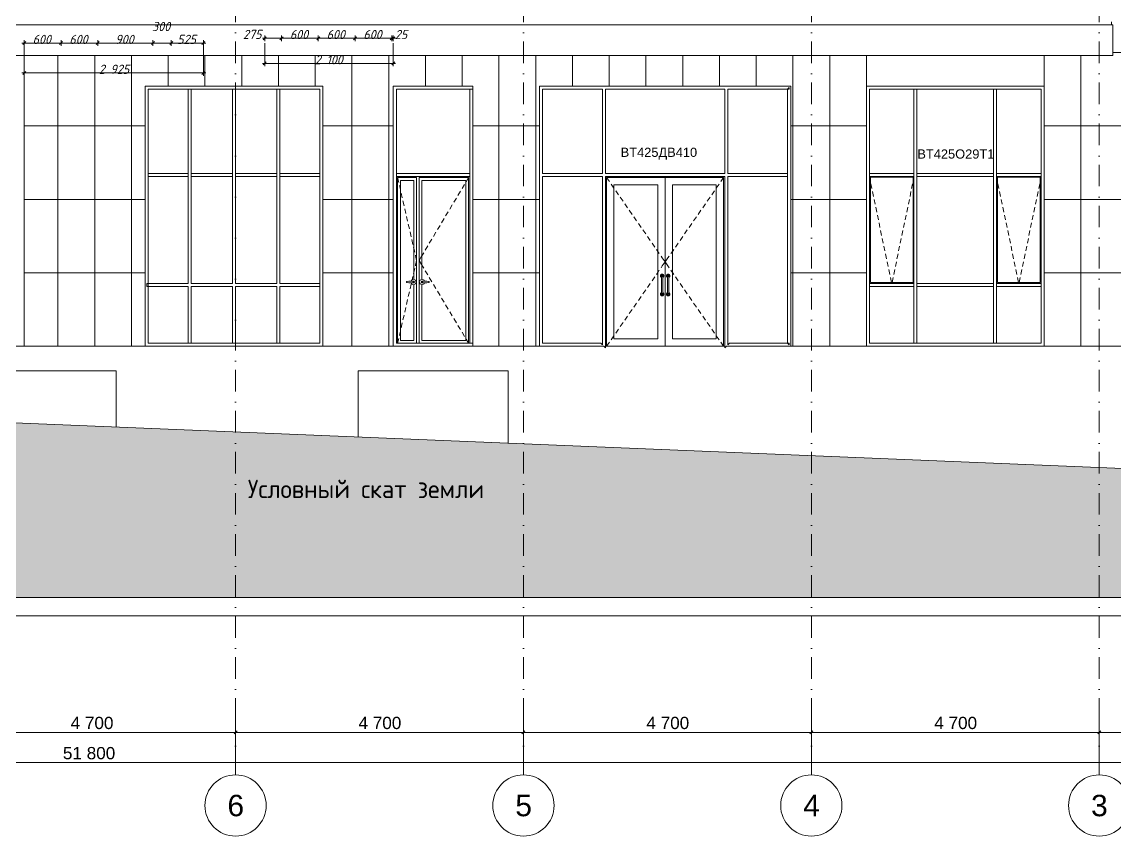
# Model space of a CAD drawing. Header units: millimetres. Extents: x 1499747 to 4341325, y -28481 to 441852.
# Drawn here: x 2636354 to 2654203, y -25783 to -12484 of the extents above; entities that cross this region are included whole.
import ezdxf
from ezdxf.xclip import XClip

# ---------------------------------------------------------------- set-up
doc = ezdxf.new("R2010")
doc.units = ezdxf.units.MM
doc.header["$MEASUREMENT"] = 0
doc.header["$XCLIPFRAME"] = 0
doc.linetypes.add('Штрихпунктирная', pattern=[670.277762, 352.777767, -176.388884, 0, -141.111112])
for name, color, linetype, lineweight in [('1 Фасад_42_Аннотация - Текст_Ном._пера__1_Ном._пера__7', 7, 'Continuous', 18), ('1 Фасад_42_Витраж где быссейн_Ном._пера__1_Ном._пера__7', 7, 'Continuous', 18), ('1 Фасад_42_Витражные окна_Ном._пера__102_Ном._пера__9', 9, 'Continuous', 18), ('1 Фасад_42_Витражные окна_Ном._пера__1_Ном._пера__7', 7, 'Continuous', 18), ('1 Фасад_42_Витражные окна_Ном._пера__20_Ном._пера__1', 1, 'Continuous', 18), ('1 Фасад_42_Витражные окна_Ном._пера__92_Ном._пера__233', 233, 'Continuous', 18), ('1 Фасад_42_Выступы_Ном._пера__1_Ном._пера__7', 7, 'Continuous', 18), ('1 Фасад_42_Выступы_Ном._пера__62_Ном._пера__253', 252, 'Continuous', 18), ('1 Фасад_42_Конструктив - Перекрытия_Ном._пера__89_Ном._пера__111', 111, 'Continuous', 18), ('1 Фасад_42_Конструктив - Стены Несущие_Ном._пера__87_Ном._пера__251', 250, 'Continuous', 18), ('1 Фасад_42_Местность - Рельеф_Ном._пера__21_Ном._пера__7', 7, 'Continuous', 18), ('1 Фасад_42_Местность - Рельеф_Ном._пера__7', 7, 'Continuous', 18), ('1 Фасад_42_Отделка керамика_Ном._пера__19_Ном._пера__255', 255, 'Continuous', 18), ('1 Фасад_42_Отделка керамика_Ном._пера__1_Ном._пера__7', 7, 'Continuous', 18), ('1 Фасад_42_Размер - Общий_Ном._пера__1_Ном._пера__7', 7, 'Continuous', 18), ('1 Фасад_42_Сетка кладки_Ном._пера__5_Ном._пера__5', 5, 'Continuous', 18), ('1 Фасад_42_Сетка кладки_Ном._пера__62_Ном._пера__253', 252, 'Continuous', 18), ('1 Фасад_42_Элемент Модели - Оси_Ном._пера__2_Ном._пера__8', 8, 'Continuous', 18)]:
    doc.layers.add(name, color=color, linetype=linetype, lineweight=lineweight)
doc.layers.add('Чертеж и Рисунок', color=7, linetype='Continuous')
doc.styles.add('СГЕНЕРИР_СТИЛЬ_1', font='')
doc.styles.add('СГЕНЕРИР_СТИЛЬ_2', font='arial.ttf')
doc.styles.add('СГЕНЕРИР_СТИЛЬ_6', font='')
doc.styles.get('СГЕНЕРИР_СТИЛЬ_1').set_extended_font_data('GOST Common', italic=True)
doc.styles.get('СГЕНЕРИР_СТИЛЬ_6').set_extended_font_data('GOST Common')

# ---------------------------------------------------------------- blocks, each defined once
blk = doc.blocks.new('Чертеж_5_42', base_point=(1557140, 9891))
at = {"layer": '1 Фасад_42_Местность - Рельеф_Ном._пера__7', "linetype": 'Continuous', "true_color": 0x939598}
blk.add_hatch(color=252, dxfattribs=at).paths.add_polyline_path([(1502340, 9783), (1502340, 5791), (1562566, 5791), (1562566, 7297)])
at = {"layer": '1 Фасад_42_Витраж где быссейн_Ном._пера__1_Ном._пера__7', "color": 252, "linetype": 'Continuous', "true_color": 0x939598}
blk.add_line((1547940, 15191), (1547940, 15141), dxfattribs=at)
at = {"layer": '1 Фасад_42_Витражные окна_Ном._пера__102_Ном._пера__9', "color": 252, "linetype": 'Continuous', "true_color": 0x939598}
for p, q in [((1536285, 12646), (1536303, 12568)), ((1536315, 12520), (1536330, 12450)), ((1537379, 12535), (1537338, 12466)), ((1537445, 12646), (1537404, 12578)), ((1536330, 12450), (1536332, 12442)), ((1536344, 12393), (1536361, 12315)), ((1537312, 12423), (1537271, 12355)), ((1536373, 12266), (1536390, 12188)), ((1536402, 12139), (1536420, 12061)), ((1537178, 12200), (1537137, 12132)), ((1537245, 12312), (1537204, 12243)), ((1536431, 12013), (1536449, 11935)), ((1537045, 11977), (1537004, 11908)), ((1537111, 12089), (1537070, 12020)), ((1536460, 11886), (1536478, 11808)), ((1536978, 11866), (1536937, 11797)), ((1536489, 11759), (1536507, 11681)), ((1536518, 11633), (1536536, 11555)), ((1536844, 11643), (1536803, 11574)), ((1536911, 11754), (1536870, 11685)), ((1536547, 11506), (1536550, 11490)), ((1536550, 11490), (1536565, 11428)), ((1536778, 11531), (1536736, 11462)), ((1536576, 11379), (1536578, 11372)), ((1536578, 11372), (1536595, 11294)), ((1536578, 11216), (1536595, 11294)), ((1536677, 11362), (1536635, 11294)), ((1536677, 11225), (1536635, 11294)), ((1536680, 11369), (1536677, 11362)), ((1536711, 11419), (1536680, 11369)), ((1536547, 11082), (1536550, 11097)), ((1536550, 11097), (1536565, 11160)), ((1536576, 11208), (1536578, 11216)), ((1536680, 11219), (1536677, 11225)), ((1536711, 11168), (1536680, 11219)), ((1536778, 11057), (1536736, 11125)), ((1536489, 10828), (1536507, 10906)), ((1536523, 10977), (1536536, 11033)), ((1536844, 10945), (1536803, 11014)), ((1536911, 10834), (1536870, 10902)), ((1536460, 10702), (1536478, 10780)), ((1536978, 10722), (1536937, 10791)), ((1536431, 10575), (1536449, 10653)), ((1537045, 10610), (1537004, 10679)), ((1537111, 10499), (1537070, 10568)), ((1536373, 10321), (1536390, 10399)), ((1536402, 10448), (1536420, 10526)), ((1537178, 10387), (1537137, 10456)), ((1536344, 10195), (1536361, 10273)), ((1537245, 10276), (1537204, 10344)), ((1537312, 10164), (1537271, 10233)), ((1536285, 9941), (1536303, 10019)), ((1536315, 10068), (1536330, 10138)), ((1536330, 10138), (1536332, 10146)), ((1537379, 10053), (1537338, 10121)), ((1537445, 9941), (1537404, 10010))]:
    blk.add_line(p, q, dxfattribs=at)
at = {"layer": '1 Фасад_42_Витражные окна_Ном._пера__1_Ном._пера__7', "color": 252, "linetype": 'Continuous', "true_color": 0x939598}
for p, q in [((1542653, 14091), (1542678, 14116)), ((1542678, 14091), (1542678, 14116)), ((1532215, 14091), (1532865, 14091)), ((1532215, 13191), (1532215, 14091)), ((1532865, 13191), (1532865, 14091)), ((1532865, 14091), (1532890, 14091)), ((1532890, 14091), (1532915, 14091)), ((1532915, 14091), (1533590, 14091)), ((1532915, 13191), (1532915, 14091)), ((1533590, 13191), (1533590, 14091)), ((1533590, 14091), (1533615, 14091)), ((1533615, 14091), (1533640, 14091)), ((1533640, 14091), (1534315, 14091)), ((1533640, 13191), (1533640, 14091)), ((1534315, 13191), (1534315, 14091)), ((1534315, 14091), (1534340, 14091)), ((1534340, 14091), (1534365, 14091)), ((1534365, 14091), (1535015, 14091)), ((1534365, 13191), (1534365, 14091)), ((1535015, 13191), (1535015, 14091)), ((1537465, 14091), (1536265, 14091)), ((1536265, 12716), (1536265, 14091)), ((1537465, 12716), (1537465, 14091)), ((1537515, 14091), (1537465, 14091)), ((1539398, 14091), (1538653, 14091)), ((1538653, 12716), (1538653, 14091)), ((1539628, 14091), (1539398, 14091)), ((1539628, 14091), (1539628, 12716)), ((1539678, 14091), (1539678, 12716)), ((1540218, 14091), (1539678, 14091)), ((1541038, 14091), (1540218, 14091)), ((1541628, 14091), (1541038, 14091)), ((1541628, 14091), (1541628, 12716)), ((1541678, 14091), (1541678, 12716)), ((1541858, 14091), (1541678, 14091)), ((1542653, 14091), (1541858, 14091)), ((1542678, 14091), (1542653, 14091)), ((1542653, 14091), (1542653, 12716)), ((1543990, 13191), (1543990, 14091)), ((1543990, 14091), (1544715, 14091)), ((1544715, 14091), (1544740, 14091)), ((1544715, 13191), (1544715, 14091)), ((1544740, 14091), (1544765, 14091)), ((1544765, 14091), (1545390, 14091)), ((1544765, 13191), (1544765, 14091)), ((1545390, 14091), (1546015, 14091)), ((1546015, 13191), (1546015, 14091)), ((1546015, 14091), (1546040, 14091)), ((1546040, 14091), (1546065, 14091)), ((1546065, 14091), (1546790, 14091)), ((1546065, 13191), (1546065, 14091)), ((1546790, 13191), (1546790, 14091)), ((1532215, 12716), (1532215, 13191)), ((1532865, 12716), (1532865, 13191)), ((1532915, 12716), (1532915, 13191)), ((1533590, 12716), (1533590, 13191)), ((1533640, 12716), (1533640, 13191)), ((1534315, 12716), (1534315, 13191)), ((1534365, 12716), (1534365, 13191)), ((1535015, 12716), (1535015, 13191)), ((1543990, 12716), (1543990, 13191)), ((1544715, 12716), (1544715, 13191)), ((1544765, 12716), (1544765, 13191)), ((1546015, 12716), (1546015, 13191)), ((1546065, 12716), (1546065, 13191)), ((1546790, 12716), (1546790, 13191)), ((1532215, 12691), (1532215, 12716)), ((1532865, 12716), (1532215, 12716)), ((1532215, 12666), (1532215, 12691)), ((1532865, 12691), (1532865, 12716)), ((1532865, 12666), (1532865, 12691)), ((1532915, 12691), (1532915, 12716)), ((1533590, 12716), (1532915, 12716)), ((1532915, 12666), (1532915, 12691)), ((1533590, 12691), (1533590, 12716)), ((1533590, 12666), (1533590, 12691)), ((1533640, 12691), (1533640, 12716)), ((1534315, 12716), (1533640, 12716)), ((1533640, 12666), (1533640, 12691)), ((1534315, 12691), (1534315, 12716)), ((1534315, 12666), (1534315, 12691)), ((1534365, 12691), (1534365, 12716)), ((1535015, 12716), (1534365, 12716)), ((1534365, 12666), (1534365, 12691)), ((1535015, 12691), (1535015, 12716)), ((1535015, 12666), (1535015, 12691)), ((1536265, 12691), (1536265, 12716)), ((1536265, 12716), (1536615, 12716)), ((1536265, 12666), (1536265, 12691)), ((1536615, 12716), (1537465, 12716)), ((1537465, 12704), (1537465, 12716)), ((1537465, 12691), (1537465, 12704)), ((1537465, 12666), (1537465, 12691)), ((1539398, 12716), (1538653, 12716)), ((1539628, 12716), (1539398, 12716)), ((1540218, 12716), (1539678, 12716)), ((1541038, 12716), (1540218, 12716)), ((1541628, 12716), (1541038, 12716)), ((1541858, 12716), (1541678, 12716)), ((1542653, 12716), (1541858, 12716)), ((1542653, 12716), (1542653, 12691)), ((1542653, 12691), (1542653, 12666)), ((1543990, 12691), (1543990, 12716)), ((1544715, 12716), (1543990, 12716)), ((1543990, 12666), (1543990, 12691)), ((1544715, 12691), (1544715, 12716)), ((1544715, 12291), (1544715, 12691)), ((1544765, 12691), (1544765, 12716)), ((1545390, 12716), (1544765, 12716)), ((1544765, 12666), (1544765, 12691)), ((1546015, 12716), (1545390, 12716)), ((1546015, 12691), (1546015, 12716)), ((1546015, 12666), (1546015, 12691)), ((1546065, 12691), (1546065, 12716)), ((1546790, 12716), (1546065, 12716)), ((1546065, 12666), (1546065, 12691)), ((1546790, 12691), (1546790, 12716)), ((1546790, 12666), (1546790, 12691)), ((1532865, 12666), (1532215, 12666)), ((1532215, 12291), (1532215, 12666)), ((1532865, 12291), (1532865, 12666)), ((1532915, 12291), (1532915, 12666)), ((1533590, 12666), (1532915, 12666)), ((1533590, 12291), (1533590, 12666)), ((1534315, 12666), (1533640, 12666)), ((1533640, 12291), (1533640, 12666)), ((1534315, 12291), (1534315, 12666)), ((1535015, 12666), (1534365, 12666)), ((1534365, 12291), (1534365, 12666)), ((1535015, 12291), (1535015, 12666)), ((1536265, 9941), (1536265, 12666)), ((1536265, 12666), (1536615, 12666)), ((1536285, 12646), (1536595, 12646)), ((1536285, 9941), (1536285, 12646)), ((1536550, 12601), (1536330, 12601)), ((1536330, 12601), (1536330, 9986)), ((1536550, 10985), (1536550, 12601)), ((1536595, 12646), (1536595, 9941)), ((1536615, 12666), (1537465, 12666)), ((1536635, 12646), (1537445, 12646)), ((1536635, 9941), (1536635, 12646)), ((1537400, 12601), (1536680, 12601)), ((1536680, 12601), (1536680, 10985)), ((1537400, 9986), (1537400, 12601)), ((1537445, 12646), (1537445, 9941)), ((1537465, 9941), (1537465, 12666)), ((1538653, 12156), (1538653, 12666)), ((1539398, 12666), (1538653, 12666)), ((1539628, 12666), (1539398, 12666)), ((1539628, 12156), (1539628, 12666)), ((1539678, 12156), (1539678, 12666)), ((1540218, 12666), (1539678, 12666)), ((1539698, 9891), (1539698, 12646)), ((1539698, 12646), (1540653, 12646)), ((1539818, 12526), (1539818, 10011)), ((1540533, 12526), (1539818, 12526)), ((1541038, 12666), (1540218, 12666)), ((1540533, 10011), (1540533, 12526)), ((1540653, 12646), (1540653, 9891)), ((1540653, 12646), (1541608, 12646)), ((1541488, 12526), (1540773, 12526)), ((1540773, 12526), (1540773, 10011)), ((1541628, 12666), (1541038, 12666)), ((1541488, 10011), (1541488, 12526)), ((1541608, 12646), (1541608, 9891)), ((1541628, 12666), (1541628, 12156)), ((1541678, 12666), (1541678, 12156)), ((1541858, 12666), (1541678, 12666)), ((1542653, 12666), (1541858, 12666)), ((1542653, 12666), (1542653, 12156)), ((1544715, 12666), (1543990, 12666)), ((1543990, 12291), (1543990, 12666)), ((1544700, 12651), (1544005, 12651)), ((1544005, 12651), (1544005, 10931)), ((1544700, 10931), (1544700, 12651)), ((1545390, 12666), (1544765, 12666)), ((1544765, 12291), (1544765, 12666)), ((1546015, 12666), (1545390, 12666)), ((1546015, 12291), (1546015, 12666)), ((1546790, 12666), (1546065, 12666)), ((1546065, 12291), (1546065, 12666)), ((1546775, 12651), (1546080, 12651)), ((1546080, 12651), (1546080, 10931)), ((1546775, 10931), (1546775, 12651)), ((1546790, 12291), (1546790, 12666)), ((1532215, 10916), (1532215, 12291)), ((1532865, 10916), (1532865, 12291)), ((1532915, 10916), (1532915, 12291)), ((1533590, 10916), (1533590, 12291)), ((1533640, 10916), (1533640, 12291)), ((1534315, 10916), (1534315, 12291)), ((1534365, 10916), (1534365, 12291)), ((1535015, 10916), (1535015, 12291)), ((1538653, 11686), (1538653, 12156)), ((1539628, 11686), (1539628, 12156)), ((1539678, 11686), (1539678, 12156)), ((1541628, 12156), (1541628, 11686)), ((1541678, 12156), (1541678, 11686)), ((1542653, 12156), (1542653, 11686)), ((1543990, 10891), (1543990, 12291)), ((1544715, 10916), (1544715, 12291)), ((1544765, 10916), (1544765, 12291)), ((1546015, 10916), (1546015, 12291)), ((1546065, 10916), (1546065, 12291)), ((1546790, 10916), (1546790, 12291)), ((1538653, 10396), (1538653, 11686)), ((1539628, 11686), (1539628, 10396)), ((1539678, 11686), (1539678, 10396)), ((1541628, 11686), (1541628, 10396)), ((1541678, 11686), (1541678, 10396)), ((1542653, 11686), (1542653, 10396)), ((1540589, 11065), (1540594, 11067)), ((1540594, 11067), (1540598, 11068)), ((1540598, 11068), (1540603, 11068)), ((1540603, 11068), (1540608, 11068)), ((1540608, 11068), (1540612, 11067)), ((1540612, 11067), (1540616, 11065)), ((1540694, 11067), (1540689, 11065)), ((1540698, 11068), (1540694, 11067)), ((1540703, 11068), (1540698, 11068)), ((1540708, 11068), (1540703, 11068)), ((1540712, 11067), (1540708, 11068)), ((1540716, 11065), (1540712, 11067)), ((1532190, 10916), (1532190, 10866)), ((1532215, 10916), (1532190, 10916)), ((1532215, 10891), (1532215, 10916)), ((1532865, 10916), (1532215, 10916)), ((1532215, 10866), (1532215, 10891)), ((1533590, 10916), (1532915, 10916)), ((1534315, 10916), (1533640, 10916)), ((1535015, 10916), (1534365, 10916)), ((1535015, 10891), (1535015, 10916)), ((1535015, 10866), (1535015, 10891)), ((1536431, 10949), (1536441, 10951)), ((1536431, 10933), (1536431, 10949)), ((1536441, 10931), (1536431, 10933)), ((1536441, 10951), (1536469, 10953)), ((1536469, 10929), (1536441, 10931)), ((1536469, 10953), (1536485, 10954)), ((1536485, 10928), (1536469, 10929)), ((1536485, 10954), (1536545, 10955)), ((1536545, 10927), (1536485, 10928)), ((1536505, 10955), (1536513, 10973)), ((1536513, 10909), (1536505, 10928)), ((1536513, 10973), (1536545, 10987)), ((1536545, 10896), (1536513, 10909)), ((1536539, 10939), (1536541, 10947)), ((1536541, 10947), (1536539, 10943)), ((1536539, 10943), (1536539, 10939)), ((1536545, 10934), (1536539, 10939)), ((1536539, 10939), (1536541, 10936)), ((1536545, 10948), (1536541, 10947)), ((1536541, 10947), (1536550, 10947)), ((1536541, 10936), (1536545, 10934)), ((1536545, 10987), (1536578, 10973)), ((1536545, 10955), (1536554, 10953)), ((1536550, 10947), (1536545, 10948)), ((1536552, 10939), (1536545, 10934)), ((1536545, 10934), (1536550, 10936)), ((1536554, 10930), (1536545, 10927)), ((1536578, 10909), (1536545, 10896)), ((1536550, 10947), (1536552, 10939)), ((1536552, 10943), (1536550, 10947)), ((1536550, 10936), (1536552, 10939)), ((1536550, 9986), (1536550, 10898)), ((1536552, 10939), (1536552, 10943)), ((1536554, 10953), (1536559, 10946)), ((1536559, 10937), (1536554, 10930)), ((1536556, 10949), (1536558, 10948)), ((1536558, 10934), (1536556, 10934)), ((1536558, 10948), (1536558, 10947)), ((1536558, 10935), (1536558, 10934)), ((1536559, 10946), (1536559, 10937)), ((1536578, 10973), (1536591, 10941)), ((1536591, 10941), (1536578, 10909)), ((1536653, 10973), (1536640, 10941)), ((1536640, 10941), (1536653, 10909)), ((1536685, 10987), (1536653, 10973)), ((1536653, 10909), (1536685, 10896)), ((1536677, 10953), (1536672, 10946)), ((1536672, 10946), (1536672, 10937)), ((1536672, 10937), (1536677, 10930)), ((1536675, 10949), (1536673, 10948)), ((1536673, 10948), (1536673, 10947)), ((1536673, 10935), (1536673, 10934)), ((1536673, 10934), (1536675, 10934)), ((1536685, 10955), (1536677, 10953)), ((1536677, 10930), (1536685, 10927)), ((1536681, 10947), (1536679, 10939)), ((1536679, 10943), (1536681, 10947)), ((1536679, 10939), (1536679, 10943)), ((1536679, 10939), (1536685, 10934)), ((1536681, 10936), (1536679, 10939)), ((1536680, 10898), (1536680, 9986)), ((1536681, 10947), (1536685, 10948)), ((1536690, 10947), (1536681, 10947)), ((1536685, 10934), (1536681, 10936)), ((1536718, 10973), (1536685, 10987)), ((1536745, 10954), (1536685, 10955)), ((1536685, 10948), (1536690, 10947)), ((1536685, 10934), (1536692, 10939)), ((1536690, 10936), (1536685, 10934)), ((1536685, 10927), (1536745, 10928)), ((1536685, 10896), (1536718, 10909)), ((1536692, 10939), (1536690, 10947)), ((1536690, 10947), (1536692, 10943)), ((1536692, 10939), (1536690, 10936)), ((1536692, 10943), (1536692, 10939)), ((1536725, 10955), (1536718, 10973)), ((1536718, 10909), (1536725, 10928)), ((1536762, 10953), (1536745, 10954)), ((1536745, 10928), (1536762, 10929)), ((1536790, 10951), (1536762, 10953)), ((1536762, 10929), (1536790, 10931)), ((1536800, 10949), (1536790, 10951)), ((1536790, 10931), (1536800, 10933)), ((1536800, 10933), (1536800, 10949)), ((1540576, 11046), (1540578, 11051)), ((1540576, 11041), (1540576, 11046)), ((1540576, 11037), (1540576, 11041)), ((1540578, 11032), (1540576, 11037)), ((1540578, 11051), (1540580, 11055)), ((1540580, 11028), (1540578, 11032)), ((1540580, 11055), (1540582, 11059)), ((1540582, 11024), (1540580, 11028)), ((1540582, 11059), (1540586, 11062)), ((1540586, 11021), (1540582, 11024)), ((1540586, 11062), (1540589, 11065)), ((1540589, 11018), (1540586, 11021)), ((1540593, 11016), (1540589, 11018)), ((1540594, 11045), (1540593, 11043)), ((1540593, 11043), (1540593, 11041)), ((1540593, 11026), (1540593, 11041)), ((1540593, 10756), (1540593, 11026)), ((1540595, 11048), (1540594, 11046)), ((1540594, 11046), (1540594, 11045)), ((1540595, 11029), (1540594, 11028)), ((1540594, 11028), (1540594, 11028)), ((1540597, 11049), (1540595, 11048)), ((1540597, 11029), (1540595, 11029)), ((1540598, 11050), (1540597, 11049)), ((1540598, 11030), (1540597, 11029)), ((1540600, 11051), (1540598, 11050)), ((1540600, 11030), (1540598, 11030)), ((1540601, 11051), (1540600, 11051)), ((1540601, 11030), (1540600, 11030)), ((1540603, 11051), (1540601, 11051)), ((1540603, 11030), (1540601, 11030)), ((1540605, 11051), (1540603, 11051)), ((1540605, 11030), (1540603, 11030)), ((1540606, 11051), (1540605, 11051)), ((1540606, 11030), (1540605, 11030)), ((1540608, 11050), (1540606, 11051)), ((1540608, 11030), (1540606, 11030)), ((1540609, 11049), (1540608, 11050)), ((1540609, 11029), (1540608, 11030)), ((1540611, 11048), (1540609, 11049)), ((1540611, 11029), (1540609, 11029)), ((1540612, 11046), (1540611, 11048)), ((1540612, 11028), (1540611, 11029)), ((1540612, 11045), (1540612, 11046)), ((1540613, 11043), (1540612, 11045)), ((1540612, 11028), (1540612, 11028)), ((1540613, 11041), (1540613, 11043)), ((1540613, 11026), (1540613, 11041)), ((1540613, 10756), (1540613, 11026)), ((1540616, 11018), (1540613, 11016)), ((1540616, 11065), (1540620, 11062)), ((1540620, 11021), (1540616, 11018)), ((1540620, 11062), (1540624, 11059)), ((1540624, 11024), (1540620, 11021)), ((1540624, 11059), (1540626, 11055)), ((1540626, 11028), (1540624, 11024)), ((1540626, 11055), (1540628, 11051)), ((1540628, 11032), (1540626, 11028)), ((1540628, 11051), (1540630, 11046)), ((1540630, 11037), (1540628, 11032)), ((1540630, 11046), (1540630, 11041)), ((1540630, 11041), (1540630, 11037)), ((1540678, 11051), (1540676, 11046)), ((1540676, 11046), (1540676, 11041)), ((1540676, 11041), (1540676, 11037)), ((1540676, 11037), (1540678, 11032)), ((1540680, 11055), (1540678, 11051)), ((1540678, 11032), (1540680, 11028)), ((1540682, 11059), (1540680, 11055)), ((1540680, 11028), (1540682, 11024)), ((1540686, 11062), (1540682, 11059)), ((1540682, 11024), (1540686, 11021)), ((1540689, 11065), (1540686, 11062)), ((1540686, 11021), (1540689, 11018)), ((1540689, 11018), (1540693, 11016)), ((1540693, 11043), (1540694, 11045)), ((1540693, 11041), (1540693, 11043)), ((1540693, 11026), (1540693, 11041)), ((1540693, 10756), (1540693, 11026)), ((1540694, 11046), (1540695, 11048)), ((1540694, 11045), (1540694, 11046)), ((1540694, 11028), (1540695, 11029)), ((1540694, 11028), (1540694, 11028)), ((1540695, 11048), (1540697, 11049)), ((1540695, 11029), (1540697, 11029)), ((1540697, 11049), (1540698, 11050)), ((1540697, 11029), (1540698, 11030)), ((1540698, 11050), (1540700, 11051)), ((1540698, 11030), (1540700, 11030)), ((1540700, 11051), (1540701, 11051)), ((1540700, 11030), (1540701, 11030)), ((1540701, 11051), (1540703, 11051)), ((1540701, 11030), (1540703, 11030)), ((1540703, 11051), (1540705, 11051)), ((1540703, 11030), (1540705, 11030)), ((1540705, 11051), (1540706, 11051)), ((1540705, 11030), (1540706, 11030)), ((1540706, 11051), (1540708, 11050)), ((1540706, 11030), (1540708, 11030)), ((1540708, 11050), (1540709, 11049)), ((1540708, 11030), (1540709, 11029)), ((1540709, 11049), (1540711, 11048)), ((1540709, 11029), (1540711, 11029)), ((1540711, 11048), (1540712, 11046)), ((1540711, 11029), (1540712, 11028)), ((1540712, 11046), (1540712, 11045)), ((1540712, 11045), (1540713, 11043)), ((1540712, 11028), (1540712, 11028)), ((1540713, 11043), (1540713, 11041)), ((1540713, 11026), (1540713, 11041)), ((1540713, 10756), (1540713, 11026)), ((1540713, 11016), (1540716, 11018)), ((1540720, 11062), (1540716, 11065)), ((1540716, 11018), (1540720, 11021)), ((1540724, 11059), (1540720, 11062)), ((1540720, 11021), (1540724, 11024)), ((1540726, 11055), (1540724, 11059)), ((1540724, 11024), (1540726, 11028)), ((1540728, 11051), (1540726, 11055)), ((1540726, 11028), (1540728, 11032)), ((1540730, 11046), (1540728, 11051)), ((1540728, 11032), (1540730, 11037)), ((1540730, 11041), (1540730, 11046)), ((1540730, 11037), (1540730, 11041)), ((1544715, 10916), (1543990, 10916)), ((1543990, 9941), (1543990, 10891)), ((1544005, 10931), (1544700, 10931)), ((1544715, 10891), (1544715, 10916)), ((1544715, 10866), (1544715, 10891)), ((1544765, 10891), (1544765, 10916)), ((1545390, 10916), (1544765, 10916)), ((1544765, 10866), (1544765, 10891)), ((1546015, 10916), (1545390, 10916)), ((1546015, 10891), (1546015, 10916)), ((1546015, 10866), (1546015, 10891)), ((1546065, 10891), (1546065, 10916)), ((1546790, 10916), (1546065, 10916)), ((1546065, 10866), (1546065, 10891)), ((1546080, 10931), (1546775, 10931)), ((1546790, 10891), (1546790, 10916)), ((1546790, 10866), (1546790, 10891)), ((1532215, 10866), (1532190, 10866)), ((1532215, 9941), (1532215, 10866)), ((1532865, 10866), (1532215, 10866)), ((1532865, 9941), (1532865, 10866)), ((1532915, 9941), (1532915, 10866)), ((1533590, 10866), (1532915, 10866)), ((1533590, 9941), (1533590, 10866)), ((1533640, 9941), (1533640, 10866)), ((1534315, 10866), (1533640, 10866)), ((1534315, 9941), (1534315, 10866)), ((1534365, 9941), (1534365, 10866)), ((1535015, 10866), (1534365, 10866)), ((1535015, 9941), (1535015, 10866)), ((1540576, 10746), (1540578, 10751)), ((1540576, 10741), (1540576, 10746)), ((1540576, 10737), (1540576, 10741)), ((1540578, 10732), (1540576, 10737)), ((1540578, 10751), (1540580, 10755)), ((1540580, 10728), (1540578, 10732)), ((1540580, 10755), (1540582, 10759)), ((1540582, 10724), (1540580, 10728)), ((1540582, 10759), (1540586, 10762)), ((1540586, 10721), (1540582, 10724)), ((1540586, 10762), (1540589, 10765)), ((1540589, 10718), (1540586, 10721)), ((1540589, 10765), (1540593, 10766)), ((1540594, 10716), (1540589, 10718)), ((1540593, 10741), (1540593, 10756)), ((1540593, 10740), (1540593, 10741)), ((1540594, 10738), (1540593, 10740)), ((1540594, 10754), (1540594, 10755)), ((1540595, 10754), (1540594, 10754)), ((1540594, 10736), (1540594, 10738)), ((1540595, 10735), (1540594, 10736)), ((1540598, 10715), (1540594, 10716)), ((1540597, 10753), (1540595, 10754)), ((1540597, 10734), (1540595, 10735)), ((1540598, 10753), (1540597, 10753)), ((1540598, 10733), (1540597, 10734)), ((1540600, 10752), (1540598, 10753)), ((1540600, 10732), (1540598, 10733)), ((1540603, 10714), (1540598, 10715)), ((1540601, 10752), (1540600, 10752)), ((1540601, 10731), (1540600, 10732)), ((1540603, 10752), (1540601, 10752)), ((1540603, 10731), (1540601, 10731)), ((1540605, 10752), (1540603, 10752)), ((1540605, 10731), (1540603, 10731)), ((1540608, 10715), (1540603, 10714)), ((1540606, 10752), (1540605, 10752)), ((1540606, 10732), (1540605, 10731)), ((1540608, 10753), (1540606, 10752)), ((1540608, 10733), (1540606, 10732)), ((1540609, 10753), (1540608, 10753)), ((1540609, 10734), (1540608, 10733)), ((1540612, 10716), (1540608, 10715)), ((1540611, 10754), (1540609, 10753)), ((1540611, 10735), (1540609, 10734)), ((1540612, 10754), (1540611, 10754)), ((1540612, 10736), (1540611, 10735)), ((1540612, 10755), (1540612, 10754)), ((1540613, 10740), (1540612, 10738)), ((1540612, 10738), (1540612, 10736)), ((1540616, 10718), (1540612, 10716)), ((1540613, 10766), (1540616, 10765)), ((1540613, 10741), (1540613, 10756)), ((1540613, 10741), (1540613, 10740)), ((1540616, 10765), (1540620, 10762)), ((1540620, 10721), (1540616, 10718)), ((1540620, 10762), (1540624, 10759)), ((1540624, 10724), (1540620, 10721)), ((1540624, 10759), (1540626, 10755)), ((1540626, 10728), (1540624, 10724)), ((1540626, 10755), (1540628, 10751)), ((1540628, 10732), (1540626, 10728)), ((1540628, 10751), (1540630, 10746)), ((1540630, 10737), (1540628, 10732)), ((1540630, 10746), (1540630, 10741)), ((1540630, 10741), (1540630, 10737)), ((1540678, 10751), (1540676, 10746)), ((1540676, 10746), (1540676, 10741)), ((1540676, 10741), (1540676, 10737)), ((1540676, 10737), (1540678, 10732)), ((1540680, 10755), (1540678, 10751)), ((1540678, 10732), (1540680, 10728)), ((1540682, 10759), (1540680, 10755)), ((1540680, 10728), (1540682, 10724)), ((1540686, 10762), (1540682, 10759)), ((1540682, 10724), (1540686, 10721)), ((1540689, 10765), (1540686, 10762)), ((1540686, 10721), (1540689, 10718)), ((1540693, 10766), (1540689, 10765)), ((1540689, 10718), (1540694, 10716)), ((1540693, 10741), (1540693, 10756)), ((1540693, 10741), (1540693, 10740)), ((1540693, 10740), (1540694, 10738)), ((1540694, 10755), (1540694, 10754)), ((1540694, 10754), (1540695, 10754)), ((1540694, 10738), (1540694, 10736)), ((1540694, 10736), (1540695, 10735)), ((1540694, 10716), (1540698, 10715)), ((1540695, 10754), (1540697, 10753)), ((1540695, 10735), (1540697, 10734)), ((1540697, 10753), (1540698, 10753)), ((1540697, 10734), (1540698, 10733)), ((1540698, 10753), (1540700, 10752)), ((1540698, 10733), (1540700, 10732)), ((1540698, 10715), (1540703, 10714)), ((1540700, 10752), (1540701, 10752)), ((1540700, 10732), (1540701, 10731)), ((1540701, 10752), (1540703, 10752)), ((1540701, 10731), (1540703, 10731)), ((1540703, 10752), (1540705, 10752)), ((1540703, 10731), (1540705, 10731)), ((1540703, 10714), (1540708, 10715)), ((1540705, 10752), (1540706, 10752)), ((1540705, 10731), (1540706, 10732)), ((1540706, 10752), (1540708, 10753)), ((1540706, 10732), (1540708, 10733)), ((1540708, 10753), (1540709, 10753)), ((1540708, 10733), (1540709, 10734)), ((1540708, 10715), (1540712, 10716)), ((1540709, 10753), (1540711, 10754)), ((1540709, 10734), (1540711, 10735)), ((1540711, 10754), (1540712, 10754)), ((1540711, 10735), (1540712, 10736)), ((1540712, 10754), (1540712, 10755)), ((1540712, 10738), (1540713, 10740)), ((1540712, 10736), (1540712, 10738)), ((1540712, 10716), (1540716, 10718)), ((1540716, 10765), (1540713, 10766)), ((1540713, 10741), (1540713, 10756)), ((1540713, 10740), (1540713, 10741)), ((1540720, 10762), (1540716, 10765)), ((1540716, 10718), (1540720, 10721)), ((1540724, 10759), (1540720, 10762)), ((1540720, 10721), (1540724, 10724)), ((1540726, 10755), (1540724, 10759)), ((1540724, 10724), (1540726, 10728)), ((1540728, 10751), (1540726, 10755)), ((1540726, 10728), (1540728, 10732)), ((1540730, 10746), (1540728, 10751)), ((1540728, 10732), (1540730, 10737)), ((1540730, 10741), (1540730, 10746)), ((1540730, 10737), (1540730, 10741)), ((1544715, 10866), (1543990, 10866)), ((1544715, 9941), (1544715, 10866)), ((1544765, 9941), (1544765, 10866)), ((1545390, 10866), (1544765, 10866)), ((1546015, 10866), (1545390, 10866)), ((1546015, 9941), (1546015, 10866)), ((1546065, 9941), (1546065, 10866)), ((1546790, 10866), (1546065, 10866)), ((1546790, 9941), (1546790, 10866)), ((1538653, 9941), (1538653, 10396)), ((1539628, 10396), (1539628, 9916)), ((1539678, 10396), (1539678, 9866)), ((1541628, 10396), (1541628, 9866)), ((1541678, 10396), (1541678, 9916)), ((1542653, 10396), (1542653, 9941)), ((1539818, 10011), (1540533, 10011)), ((1540773, 10011), (1541488, 10011)), ((1532890, 9891), (1532165, 9891)), ((1532865, 9941), (1532215, 9941)), ((1532890, 9941), (1532865, 9941)), ((1532915, 9941), (1532890, 9941)), ((1533615, 9891), (1532890, 9891)), ((1533590, 9941), (1532915, 9941)), ((1533615, 9941), (1533590, 9941)), ((1533640, 9941), (1533615, 9941)), ((1534340, 9891), (1533615, 9891)), ((1534315, 9941), (1533640, 9941)), ((1534340, 9941), (1534315, 9941)), ((1534365, 9941), (1534340, 9941)), ((1535065, 9891), (1534340, 9891)), ((1535015, 9941), (1534365, 9941)), ((1536615, 9891), (1536215, 9891)), ((1536615, 9941), (1536265, 9941)), ((1536330, 9986), (1536550, 9986)), ((1537490, 9941), (1536615, 9941)), ((1537490, 9891), (1536615, 9891)), ((1536680, 9986), (1537400, 9986)), ((1537515, 9941), (1537490, 9941)), ((1537515, 9891), (1537490, 9891)), ((1539398, 9891), (1538603, 9891)), ((1539398, 9941), (1538653, 9941)), ((1539603, 9941), (1539398, 9941)), ((1539653, 9891), (1539398, 9891)), ((1539603, 9941), (1539628, 9916)), ((1539628, 9926), (1539618, 9926)), ((1539678, 9866), (1539653, 9891)), ((1539698, 9891), (1539678, 9891)), ((1540653, 9891), (1539698, 9891)), ((1541608, 9891), (1540653, 9891)), ((1541628, 9891), (1541608, 9891)), ((1541653, 9891), (1541628, 9866)), ((1541858, 9891), (1541653, 9891)), ((1541678, 9916), (1541703, 9941)), ((1541688, 9926), (1541678, 9926)), ((1541858, 9941), (1541703, 9941)), ((1542653, 9941), (1541858, 9941)), ((1542678, 9891), (1541858, 9891)), ((1542678, 9941), (1542653, 9941)), ((1542678, 9916), (1542653, 9941)), ((1542678, 9941), (1542678, 9916)), ((1542703, 9891), (1542678, 9891)), ((1544740, 9891), (1543940, 9891)), ((1544715, 9941), (1543990, 9941)), ((1544740, 9941), (1544715, 9941)), ((1544765, 9941), (1544740, 9941)), ((1545390, 9891), (1544740, 9891)), ((1545390, 9941), (1544765, 9941)), ((1546040, 9941), (1545390, 9941)), ((1546040, 9891), (1545390, 9891)), ((1546790, 9941), (1546040, 9941)), ((1546840, 9891), (1546040, 9891))]:
    blk.add_line(p, q, dxfattribs=at)
at = {"layer": '1 Фасад_42_Витражные окна_Ном._пера__92_Ном._пера__233', "color": 252, "linetype": 'Continuous', "true_color": 0x939598}
for p, q in [((1539698, 12646), (1539744, 12581)), ((1539772, 12539), (1539818, 12474)), ((1541534, 12539), (1541488, 12474)), ((1541608, 12646), (1541562, 12581)), ((1543990, 12647), (1544002, 12593)), ((1544012, 12544), (1544028, 12466)), ((1544694, 12544), (1544678, 12466)), ((1544715, 12647), (1544704, 12593)), ((1546065, 12647), (1546077, 12593)), ((1546087, 12544), (1546103, 12466)), ((1546769, 12544), (1546753, 12466)), ((1546790, 12647), (1546779, 12593)), ((1539846, 12433), (1539892, 12367)), ((1539920, 12326), (1539966, 12260)), ((1541386, 12326), (1541340, 12260)), ((1541460, 12433), (1541414, 12367)), ((1544039, 12417), (1544055, 12338)), ((1544667, 12417), (1544651, 12338)), ((1546114, 12417), (1546130, 12338)), ((1546742, 12417), (1546726, 12338)), ((1539994, 12219), (1540040, 12153)), ((1541312, 12219), (1541266, 12153)), ((1544065, 12290), (1544082, 12211)), ((1544092, 12162), (1544108, 12084)), ((1544614, 12162), (1544598, 12084)), ((1544641, 12290), (1544624, 12211)), ((1546140, 12290), (1546157, 12211)), ((1546167, 12162), (1546183, 12084)), ((1546689, 12162), (1546673, 12084)), ((1546716, 12290), (1546699, 12211)), ((1540068, 12112), (1540114, 12046)), ((1540142, 12005), (1540188, 11940)), ((1541164, 12005), (1541118, 11940)), ((1541238, 12112), (1541192, 12046)), ((1544118, 12035), (1544135, 11957)), ((1544588, 12035), (1544571, 11957)), ((1546193, 12035), (1546210, 11957)), ((1546663, 12035), (1546646, 11957)), ((1540216, 11898), (1540262, 11833)), ((1540291, 11792), (1540336, 11726)), ((1541015, 11792), (1540970, 11726)), ((1541089, 11898), (1541044, 11833)), ((1544145, 11908), (1544161, 11829)), ((1544171, 11780), (1544188, 11702)), ((1544534, 11780), (1544518, 11702)), ((1544561, 11908), (1544545, 11829)), ((1546220, 11908), (1546236, 11829)), ((1546246, 11780), (1546263, 11702)), ((1546609, 11780), (1546593, 11702)), ((1546636, 11908), (1546620, 11829)), ((1540365, 11685), (1540410, 11619)), ((1540941, 11685), (1540896, 11619)), ((1544198, 11653), (1544214, 11575)), ((1544508, 11653), (1544492, 11575)), ((1546273, 11653), (1546289, 11575)), ((1546583, 11653), (1546567, 11575)), ((1540439, 11578), (1540484, 11512)), ((1540513, 11471), (1540533, 11442)), ((1540533, 11442), (1540558, 11405)), ((1540773, 11442), (1540748, 11405)), ((1540793, 11471), (1540773, 11442)), ((1540867, 11578), (1540822, 11512)), ((1544225, 11526), (1544241, 11448)), ((1544481, 11526), (1544465, 11448)), ((1546300, 11526), (1546316, 11448)), ((1546556, 11526), (1546540, 11448)), ((1540587, 11364), (1540607, 11335)), ((1540607, 11335), (1540653, 11269)), ((1540607, 11203), (1540653, 11269)), ((1540699, 11335), (1540653, 11269)), ((1540699, 11203), (1540653, 11269)), ((1540719, 11364), (1540699, 11335)), ((1544251, 11399), (1544268, 11320)), ((1544278, 11271), (1544294, 11193)), ((1544428, 11271), (1544412, 11193)), ((1544455, 11399), (1544438, 11320)), ((1546326, 11399), (1546343, 11320)), ((1546353, 11271), (1546369, 11193)), ((1546503, 11271), (1546487, 11193)), ((1546530, 11399), (1546513, 11320)), ((1540513, 11066), (1540533, 11096)), ((1540533, 11096), (1540558, 11132)), ((1540587, 11173), (1540607, 11203)), ((1540719, 11173), (1540699, 11203)), ((1540773, 11096), (1540748, 11132)), ((1540793, 11066), (1540773, 11096)), ((1544304, 11144), (1544321, 11066)), ((1544402, 11144), (1544385, 11066)), ((1546379, 11144), (1546396, 11066)), ((1546477, 11144), (1546460, 11066)), ((1540365, 10853), (1540410, 10919)), ((1540439, 10960), (1540484, 11025)), ((1540867, 10960), (1540822, 11025)), ((1540941, 10853), (1540896, 10919)), ((1544331, 11017), (1544337, 10990)), ((1544337, 10990), (1544349, 10931)), ((1544349, 10931), (1544352, 10916)), ((1544357, 10931), (1544354, 10916)), ((1544369, 10990), (1544357, 10931)), ((1544375, 11017), (1544369, 10990)), ((1546406, 11017), (1546412, 10990)), ((1546412, 10990), (1546424, 10931)), ((1546424, 10931), (1546427, 10916)), ((1546432, 10931), (1546429, 10916)), ((1546444, 10990), (1546432, 10931)), ((1546450, 11017), (1546444, 10990)), ((1540291, 10746), (1540336, 10812)), ((1541015, 10746), (1540970, 10812)), ((1540142, 10532), (1540188, 10598)), ((1540216, 10639), (1540262, 10705)), ((1541089, 10639), (1541044, 10705)), ((1541164, 10532), (1541118, 10598)), ((1539994, 10319), (1540040, 10384)), ((1540068, 10425), (1540114, 10491)), ((1541238, 10425), (1541192, 10491)), ((1541312, 10319), (1541266, 10384)), ((1539920, 10212), (1539966, 10278)), ((1541386, 10212), (1541340, 10278)), ((1539772, 9998), (1539818, 10064)), ((1539846, 10105), (1539892, 10171)), ((1541460, 10105), (1541414, 10171)), ((1541534, 9998), (1541488, 10064)), ((1539698, 9891), (1539744, 9957)), ((1541608, 9891), (1541562, 9957))]:
    blk.add_line(p, q, dxfattribs=at)
at = {"layer": '1 Фасад_42_Выступы_Ном._пера__1_Ном._пера__7', "color": 252, "linetype": 'Continuous', "true_color": 0x939598}
for p, q in [((1530190, 9891), (1530190, 14641)), ((1529190, 9891), (1530190, 9891))]:
    blk.add_line(p, q, dxfattribs=at)
at = {"layer": '1 Фасад_42_Выступы_Ном._пера__62_Ном._пера__253', "color": 252, "linetype": 'Continuous', "true_color": 0x939598, "flags": 128}
for points in [[(1530190, 14641), (1530190, 9891)], [(1530740, 14641), (1530740, 9891)], [(1531340, 14641), (1531340, 9891)], [(1531940, 14641), (1531940, 9891)], [(1532540, 14641), (1532540, 14141)], [(1533140, 14641), (1533140, 14141)], [(1533740, 14641), (1533740, 14141)], [(1534340, 14641), (1534340, 14141)], [(1534940, 14641), (1534940, 14141)], [(1535540, 14641), (1535540, 9891)], [(1536140, 14641), (1536140, 9891)], [(1536740, 14641), (1536740, 14141)], [(1537340, 14641), (1537340, 14141)], [(1537940, 14641), (1537940, 9891)], [(1538540, 14641), (1538540, 9891)], [(1539140, 14641), (1539140, 14141)], [(1539740, 14641), (1539740, 14141)], [(1540340, 14641), (1540340, 14141)], [(1540940, 14641), (1540940, 14141)], [(1541540, 14641), (1541540, 14141)], [(1542140, 14641), (1542140, 14141)], [(1542740, 14641), (1542740, 9891)]]:
    blk.add_lwpolyline(points, dxfattribs=at)
at = {"layer": '1 Фасад_42_Конструктив - Перекрытия_Ном._пера__89_Ном._пера__111', "linetype": 'Continuous'}
blk.add_line((1523990, 5491), (1558690, 5491), dxfattribs=at)
at = {"layer": '1 Фасад_42_Конструктив - Стены Несущие_Ном._пера__87_Ном._пера__251', "color": 252, "linetype": 'Continuous', "true_color": 0x939598}
for p, q in [((1531690, 9491), (1528990, 9491)), ((1531690, 8571), (1531690, 9491)), ((1531690, 9491), (1531690, 8571)), ((1535640, 9491), (1535640, 8408)), ((1538090, 9491), (1535640, 9491)), ((1538090, 8307), (1538090, 9491))]:
    blk.add_line(p, q, dxfattribs=at)
at = {"layer": '1 Фасад_42_Местность - Рельеф_Ном._пера__21_Ном._пера__7', "color": 252, "linetype": 'Continuous', "true_color": 0x939598}
for p, q in [((1502340, 9783), (1562566, 7297)), ((1562566, 5791), (1502340, 5791))]:
    blk.add_line(p, q, dxfattribs=at)
at = {"layer": '1 Фасад_42_Отделка керамика_Ном._пера__19_Ном._пера__255', "color": 252, "linetype": 'Continuous', "true_color": 0x939598}
for p, q in [((1547960, 15141), (1519690, 15141)), ((1547960, 14641), (1547960, 15141)), ((1519690, 14641), (1547960, 14641))]:
    blk.add_line(p, q, dxfattribs=at)
at = {"layer": '1 Фасад_42_Отделка керамика_Ном._пера__1_Ном._пера__7', "color": 252, "linetype": 'Continuous', "true_color": 0x939598}
for p, q in [((1532165, 9891), (1532165, 14141)), ((1532165, 14141), (1535065, 14141)), ((1535065, 14141), (1535065, 9891)), ((1536215, 9891), (1536215, 14141)), ((1536215, 14141), (1537515, 14141)), ((1537515, 14141), (1537515, 9891)), ((1538603, 9891), (1538603, 14141)), ((1538603, 14141), (1542703, 14141)), ((1542703, 14141), (1542703, 9891)), ((1543940, 9891), (1543940, 14141)), ((1543940, 14141), (1546840, 14141)), ((1546840, 14141), (1546840, 9891)), ((1530190, 9891), (1532165, 9891)), ((1535065, 9891), (1536215, 9891)), ((1537515, 9891), (1538603, 9891)), ((1542703, 9891), (1543940, 9891)), ((1546840, 9891), (1548640, 9891))]:
    blk.add_line(p, q, dxfattribs=at)
at = {"layer": '1 Фасад_42_Размер - Общий_Ном._пера__1_Ном._пера__7', "color": 252, "linetype": 'Continuous', "true_color": 0x939598}
for p, q in [((1528940, 3585), (1533640, 3585)), ((1533665, 3610), (1533615, 3560)), ((1533665, 3610), (1533615, 3560)), ((1533640, 3191), (1533640, 3632)), ((1533640, 3191), (1533640, 3632)), ((1533640, 3585), (1538340, 3585)), ((1538365, 3610), (1538315, 3560)), ((1538365, 3610), (1538315, 3560)), ((1538340, 3191), (1538340, 3632)), ((1538340, 3191), (1538340, 3632)), ((1538340, 3585), (1543040, 3585)), ((1543065, 3610), (1543015, 3560)), ((1543065, 3610), (1543015, 3560)), ((1543040, 3191), (1543040, 3632)), ((1543040, 3191), (1543040, 3632)), ((1543040, 3585), (1547740, 3585)), ((1547765, 3610), (1547715, 3560)), ((1547765, 3610), (1547715, 3560)), ((1547740, 3191), (1547740, 3632)), ((1547740, 3191), (1547740, 3632)), ((1547740, 3585), (1552440, 3585)), ((1505340, 3092), (1557140, 3092))]:
    blk.add_line(p, q, dxfattribs=at)
at = {"layer": '1 Фасад_42_Сетка кладки_Ном._пера__5_Ном._пера__5', "color": 252, "linetype": 'Continuous', "true_color": 0x939598}
for p, q in [((1530153, 14843), (1530190, 14843)), ((1530215, 14868), (1530165, 14818)), ((1530190, 14796), (1530190, 14890)), ((1530190, 14843), (1530790, 14843)), ((1530190, 14308), (1530190, 14841)), ((1530815, 14868), (1530765, 14818)), ((1530815, 14868), (1530765, 14818)), ((1530790, 14796), (1530790, 14890)), ((1530790, 14796), (1530790, 14890)), ((1530790, 14843), (1531390, 14843)), ((1531415, 14868), (1531365, 14818)), ((1531415, 14868), (1531365, 14818)), ((1531390, 14796), (1531390, 14890)), ((1531390, 14796), (1531390, 14890)), ((1531390, 14843), (1532290, 14843)), ((1532315, 14868), (1532265, 14818)), ((1532315, 14868), (1532265, 14818)), ((1532290, 14796), (1532290, 14890)), ((1532290, 14796), (1532290, 14890)), ((1532290, 14843), (1532590, 14843)), ((1532615, 14868), (1532565, 14818)), ((1532615, 14868), (1532565, 14818)), ((1532590, 14796), (1532590, 14890)), ((1532590, 14796), (1532590, 14890)), ((1532590, 14843), (1533115, 14843)), ((1533090, 14818), (1533140, 14868)), ((1533115, 14796), (1533115, 14890)), ((1533115, 14843), (1533153, 14843)), ((1533115, 14308), (1533115, 14841)), ((1534078, 14922), (1534115, 14922)), ((1534140, 14947), (1534090, 14897)), ((1534115, 14875), (1534115, 14969)), ((1534115, 14922), (1534390, 14922)), ((1534115, 14464), (1534115, 14841)), ((1534415, 14947), (1534365, 14897)), ((1534415, 14947), (1534365, 14897)), ((1534390, 14875), (1534390, 14969)), ((1534390, 14875), (1534390, 14969)), ((1534390, 14922), (1534990, 14922)), ((1535015, 14947), (1534965, 14897)), ((1535015, 14947), (1534965, 14897)), ((1534990, 14875), (1534990, 14969)), ((1534990, 14875), (1534990, 14969)), ((1534990, 14922), (1535590, 14922)), ((1535615, 14947), (1535565, 14897)), ((1535615, 14947), (1535565, 14897)), ((1535590, 14875), (1535590, 14969)), ((1535590, 14875), (1535590, 14969)), ((1535590, 14922), (1536190, 14922)), ((1536165, 14897), (1536215, 14947)), ((1536165, 14897), (1536215, 14947)), ((1536190, 14875), (1536190, 14969)), ((1536190, 14875), (1536190, 14969)), ((1536240, 14947), (1536190, 14897)), ((1536190, 14922), (1536215, 14922)), ((1536215, 14875), (1536215, 14969)), ((1536215, 14922), (1536253, 14922)), ((1536215, 14464), (1536215, 14841)), ((1534078, 14511), (1534115, 14511)), ((1534140, 14536), (1534090, 14486)), ((1534115, 14511), (1536215, 14511)), ((1536190, 14486), (1536240, 14536)), ((1536215, 14511), (1536253, 14511)), ((1530153, 14355), (1530190, 14355)), ((1530215, 14380), (1530165, 14330)), ((1530190, 14355), (1533115, 14355)), ((1533090, 14330), (1533140, 14380)), ((1533115, 14355), (1533153, 14355))]:
    blk.add_line(p, q, dxfattribs=at)
at = {"layer": '1 Фасад_42_Сетка кладки_Ном._пера__62_Ном._пера__253', "color": 252, "linetype": 'Continuous', "true_color": 0x939598}
for p, q in [((1542740, 14641), (1542740, 9891)), ((1543341, 14641), (1543341, 9891)), ((1543941, 14641), (1543941, 14141)), ((1546840, 14641), (1546840, 14141)), ((1547440, 14641), (1547440, 9891)), ((1547960, 14691), (1548640, 14691)), ((1530190, 13491), (1532165, 13491)), ((1535065, 13491), (1536215, 13491)), ((1537515, 13491), (1538603, 13491)), ((1542703, 13491), (1543940, 13491)), ((1546840, 13491), (1548640, 13491)), ((1530190, 12291), (1532165, 12291)), ((1535065, 12291), (1536215, 12291)), ((1537515, 12291), (1538603, 12291)), ((1542703, 12291), (1543940, 12291)), ((1546840, 12291), (1548640, 12291)), ((1530190, 11091), (1532165, 11091)), ((1535065, 11091), (1536215, 11091)), ((1537515, 11091), (1538603, 11091)), ((1542703, 11091), (1543940, 11091)), ((1546840, 11091), (1548640, 11091))]:
    blk.add_line(p, q, dxfattribs=at)
at = {"layer": '1 Фасад_42_Элемент Модели - Оси_Ном._пера__2_Ном._пера__8', "linetype": 'Штрихпунктирная'}
for p, q in [((1533640, 18891), (1533640, 3891)), ((1538340, 18891), (1538340, 3891)), ((1543040, 18891), (1543040, 3891)), ((1547740, 18891), (1547740, 3891)), ((1533640, 3891), (1533640, 2891)), ((1538340, 3891), (1538340, 2891)), ((1543040, 3891), (1543040, 2891)), ((1547740, 3891), (1547740, 2891))]:
    blk.add_line(p, q, dxfattribs=at)
at = {"layer": '1 Фасад_42_Элемент Модели - Оси_Ном._пера__2_Ном._пера__8', "linetype": 'Continuous'}
for p, q in [((1533640, 3891), (1533641, 3891)), ((1533640, 3891), (1533641, 3891)), ((1538340, 3891), (1538341, 3891)), ((1538340, 3891), (1538341, 3891)), ((1543040, 3891), (1543041, 3891)), ((1543040, 3891), (1543041, 3891)), ((1547740, 3891), (1547741, 3891)), ((1547740, 3891), (1547741, 3891))]:
    blk.add_line(p, q, dxfattribs=at)
for centre in [(1533640, 2391), (1538340, 2391), (1543040, 2391), (1547740, 2391)]:
    blk.add_circle(centre, 500, dxfattribs=at)
at = {"layer": '1 Фасад_42_Аннотация - Текст_Ном._пера__1_Ном._пера__7', "color": 252, "linetype": 'Continuous', "true_color": 0x939598, "insert": (1535769, 7711), "char_height": 300, "attachment_point": 2, "style": 'СГЕНЕРИР_СТИЛЬ_6'}
blk.add_mtext('\\A1;{\\pqc;\\fGOST Common|b0|i0|c204|p0;\\W1.000000;Условный скат земли}', dxfattribs=at)
at = {"layer": '1 Фасад_42_Витражные окна_Ном._пера__20_Ном._пера__1', "color": 252, "linetype": 'Continuous', "true_color": 0x939598, "char_height": 150, "attachment_point": 4, "style": 'СГЕНЕРИР_СТИЛЬ_2'}
for s, insert in [('\\A1;{\\pql;\\fArial|b0|i0|c204|p0;\\W1.000000;ВТ425ДВ410}', (1539927, 13038)), ('\\A1;{\\pql;\\fArial|b0|i0|c204|p0;\\W1.000000;ВТ425О29Т1}', (1544771, 13031))]:
    blk.add_mtext(s, dxfattribs=dict(at, insert=insert))
at = {"layer": '1 Фасад_42_Размер - Общий_Ном._пера__1_Ном._пера__7', "color": 252, "linetype": 'Continuous', "true_color": 0x939598, "char_height": 200, "attachment_point": 7, "style": 'СГЕНЕРИР_СТИЛЬ_2'}
for s, insert in [('\\A1;{\\pql;\\fArial|b0|i0|c204|p0;\\W1.000000;4\xa0700}', (1530947, 3637)), ('\\A1;{\\pql;\\fArial|b0|i0|c204|p0;\\W1.000000;4\xa0700}', (1535647, 3637)), ('\\A1;{\\pql;\\fArial|b0|i0|c204|p0;\\W1.000000;4\xa0700}', (1540347, 3637)), ('\\A1;{\\pql;\\fArial|b0|i0|c204|p0;\\W1.000000;4\xa0700}', (1545047, 3637)), ('\\A1;{\\pql;\\fArial|b0|i0|c204|p0;\\W1.000000;51\xa0800}', (1530821, 3144))]:
    blk.add_mtext(s, dxfattribs=dict(at, insert=insert))
at = {"layer": '1 Фасад_42_Сетка кладки_Ном._пера__5_Ном._пера__5', "color": 252, "linetype": 'Continuous', "true_color": 0x939598, "char_height": 150, "attachment_point": 7, "style": 'СГЕНЕРИР_СТИЛЬ_1'}
for s, insert in [('\\A1;{\\pql;\\fGOST Common|b0|i1|c204|p0;\\W1.000000;300}', (1532276, 15039)), ('\\A1;{\\pql;\\fGOST Common|b0|i1|c204|p0;\\W1.000000;275}', (1533761, 14910)), ('\\A1;{\\pql;\\fGOST Common|b0|i1|c204|p0;\\W1.000000;600}', (1534526, 14908)), ('\\A1;{\\pql;\\fGOST Common|b0|i1|c204|p0;\\W1.000000;600}', (1535126, 14908)), ('\\A1;{\\pql;\\fGOST Common|b0|i1|c204|p0;\\W1.000000;600}', (1535726, 14908)), ('\\A1;{\\pql;\\fGOST Common|b0|i1|c204|p0;\\W1.000000;25}', (1536240, 14908)), ('\\A1;{\\pql;\\fGOST Common|b0|i1|c204|p0;\\W1.000000;600}', (1530326, 14829)), ('\\A1;{\\pql;\\fGOST Common|b0|i1|c204|p0;\\W1.000000;600}', (1530926, 14829)), ('\\A1;{\\pql;\\fGOST Common|b0|i1|c204|p0;\\W1.000000;900}', (1531676, 14829)), ('\\A1;{\\pql;\\fGOST Common|b0|i1|c204|p0;\\W1.000000;525}', (1532688, 14829)), ('\\A1;{\\pql;\\fGOST Common|b0|i1|c204|p0;\\W1.000000;2\xa0100}', (1534935, 14497)), ('\\A1;{\\pql;\\fGOST Common|b0|i1|c204|p0;\\W1.000000;2\xa0925}', (1531407, 14341))]:
    blk.add_mtext(s, dxfattribs=dict(at, insert=insert))
at = {"layer": '1 Фасад_42_Элемент Модели - Оси_Ном._пера__2_Ном._пера__8', "linetype": 'Continuous', "char_height": 350, "attachment_point": 1, "style": 'СГЕНЕРИР_СТИЛЬ_2'}
for s, insert in [('\\A1;{\\pql;\\fArial|b0|i0|c204|p0;\\W1.000000;6}', (1533507, 2566)), ('\\A1;{\\pql;\\fArial|b0|i0|c204|p0;\\W1.000000;5}', (1538207, 2566)), ('\\A1;{\\pql;\\fArial|b0|i0|c204|p0;\\W1.000000;4}', (1542907, 2566)), ('\\A1;{\\pql;\\fArial|b0|i0|c204|p0;\\W1.000000;3}', (1547607, 2566))]:
    blk.add_mtext(s, dxfattribs=dict(at, insert=insert))

msp = doc.modelspace()

# ---------------------------------------------------------------- block references
at = {"layer": 'Чертеж и Рисунок', "linetype": 'Continuous'}
ref = msp.add_blockref('Чертеж_5_42', (2663343.3, -17783.3), dxfattribs=at)
XClip(ref).set_block_clipping_path([(1496000, -1299.0576434789), (1580000, 60181.6414690267)])

doc.saveas('drawing.dxf')
